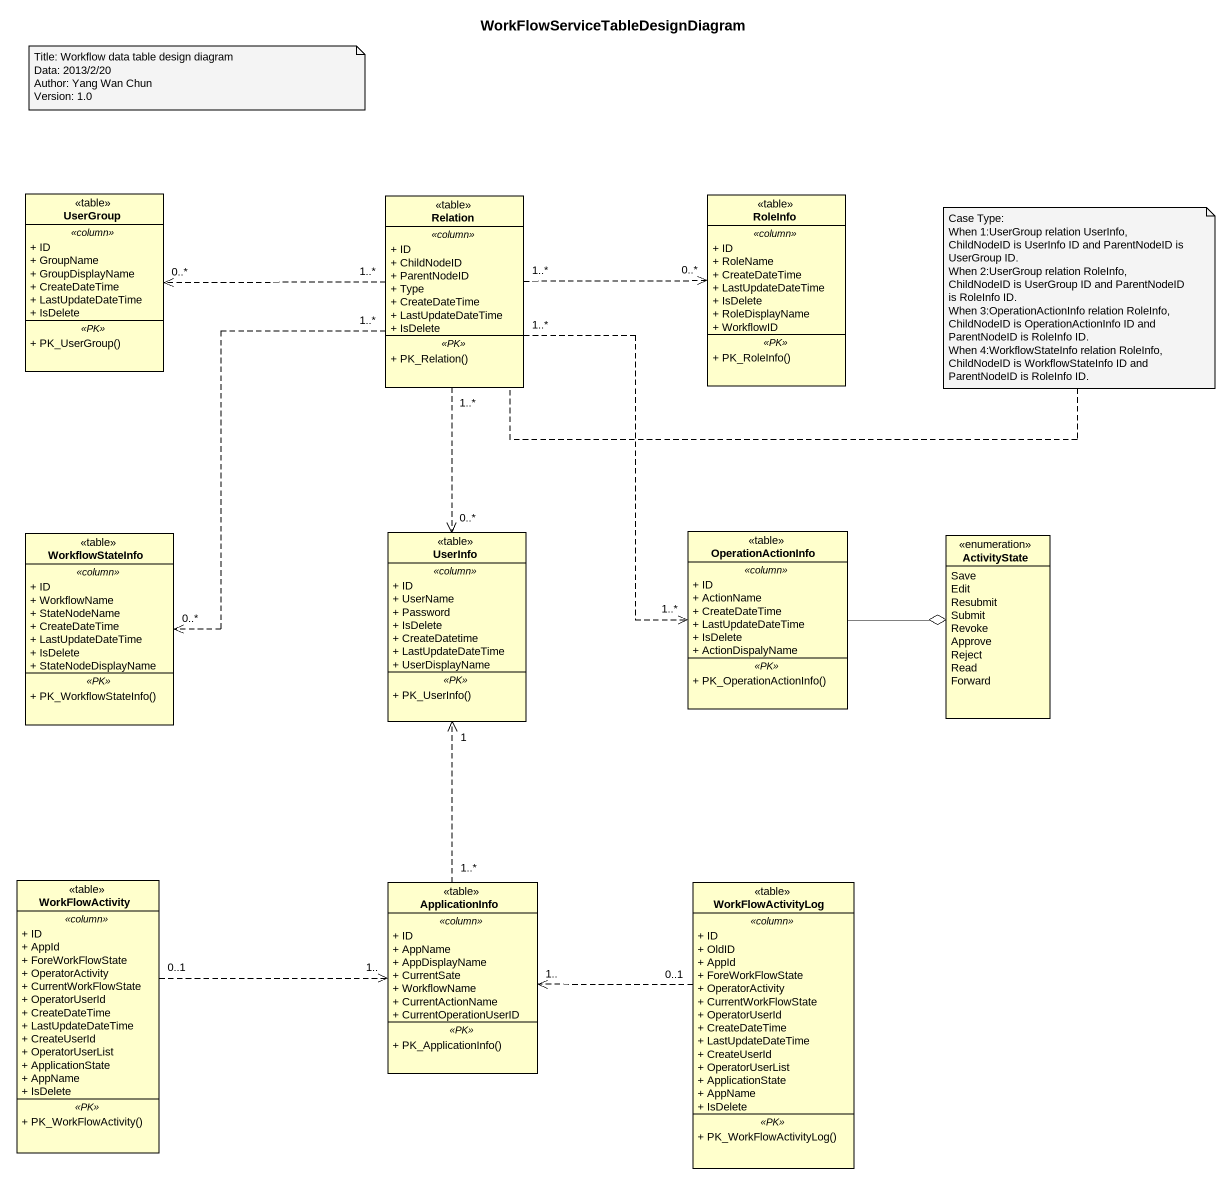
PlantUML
@startuml
title WorkFlowServiceTableDesignDiagram
hide circle
hide empty members
skinparam classAttributeIconSize 0
class UserGroup <<table>> {
  .. <<column>> ..
  + ID
  + GroupName
  + GroupDisplayName
  + CreateDateTime
  + LastUpdateDateTime
  + IsDelete
  .. <<PK>> ..
  + PK_UserGroup()
}
class Relation <<table>> {
  .. <<column>> ..
  + ID
  + ChildNodeID
  + ParentNodeID
  + Type
  + CreateDateTime
  + LastUpdateDateTime
  + IsDelete
  .. <<PK>> ..
  + PK_Relation()
}
class RoleInfo <<table>> {
  .. <<column>> ..
  + ID
  + RoleName
  + CreateDateTime
  + LastUpdateDateTime
  + IsDelete
  + RoleDisplayName
  + WorkflowID
  .. <<PK>> ..
  + PK_RoleInfo()
}
class WorkflowStateInfo <<table>> {
  .. <<column>> ..
  + ID
  + WorkflowName
  + StateNodeName
  + CreateDateTime
  + LastUpdateDateTime
  + IsDelete
  + StateNodeDisplayName
  .. <<PK>> ..
  + PK_WorkflowStateInfo()
}
class UserInfo <<table>> {
  .. <<column>> ..
  + ID
  + UserName
  + Password
  + IsDelete
  + CreateDatetime
  + LastUpdateDateTime
  + UserDisplayName
  .. <<PK>> ..
  + PK_UserInfo()
}
class OperationActionInfo <<table>> {
  .. <<column>> ..
  + ID
  + ActionName
  + CreateDateTime
  + LastUpdateDateTime
  + IsDelete
  + ActionDispalyName
  .. <<PK>> ..
  + PK_OperationActionInfo()
}
enum ActivityState {
  Save
  Edit
  Resubmit
  Submit
  Revoke
  Approve
  Reject
  Read
  Forward
}
class WorkFlowActivity <<table>> {
  .. <<column>> ..
  + ID
  + AppId
  + ForeWorkFlowState
  + OperatorActivity
  + CurrentWorkFlowState
  + OperatorUserId
  + CreateDateTime
  + LastUpdateDateTime
  + CreateUserId
  + OperatorUserList
  + ApplicationState
  + AppName
  + IsDelete
  .. <<PK>> ..
  + PK_WorkFlowActivity()
}
class ApplicationInfo <<table>> {
  .. <<column>> ..
  + ID
  + AppName
  + AppDisplayName
  + CurrentSate
  + WorkflowName
  + CurrentActionName
  + CurrentOperationUserID
  .. <<PK>> ..
  + PK_ApplicationInfo()
}
class WorkFlowActivityLog <<table>> {
  .. <<column>> ..
  + ID
  + OldID
  + AppId
  + ForeWorkFlowState
  + OperatorActivity
  + CurrentWorkFlowState
  + OperatorUserId
  + CreateDateTime
  + LastUpdateDateTime
  + CreateUserId
  + OperatorUserList
  + ApplicationState
  + AppName
  + IsDelete
  .. <<PK>> ..
  + PK_WorkFlowActivityLog()
}
Relation "1..*" .left.> "0..*" UserGroup
Relation "1..*" .right.> "0..*" RoleInfo
Relation "1..*" ..> "0..*" WorkflowStateInfo
Relation "1..*" ..> "0..*" UserInfo
Relation "1..*" ..> "1..*" OperationActionInfo
OperationActionInfo -right-o ActivityState
WorkFlowActivity "0..1" .right.> "1.." ApplicationInfo
ApplicationInfo "1..*" .up.> "1" UserInfo
WorkFlowActivityLog "0..1" .left.> "1.." ApplicationInfo
note as N1
  Title: Workflow data table design diagram
  Data: 2013/2/20
  Author: Yang Wan Chun
  Version: 1.0
end note
note right of Relation
  Case Type:
  When 1:UserGroup relation UserInfo, ChildNodeID is UserInfo ID and ParentNodeID is UserGroup ID.
  When 2:UserGroup relation RoleInfo, ChildNodeID is UserGroup ID and ParentNodeID is RoleInfo ID.
  When 3:OperationActionInfo relation RoleInfo, ChildNodeID is OperationActionInfo ID and ParentNodeID is RoleInfo ID.
  When 4:WorkflowStateInfo relation RoleInfo, ChildNodeID is WorkflowStateInfo ID and ParentNodeID is RoleInfo ID.
end note
@enduml
